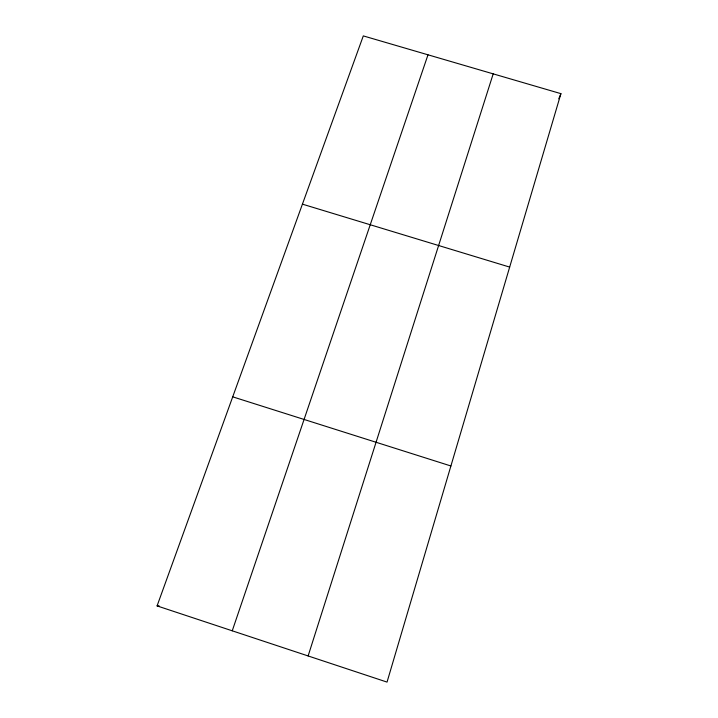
<?xml version="1.0" encoding="UTF-8"?>
<svg xmlns="http://www.w3.org/2000/svg" width="718" height="718" viewBox="0 0 718 718"><rect width="100%" height="100%" fill="white"/><g stroke="black" fill="none" stroke-linecap="round" stroke-linejoin="round"><path stroke-width="1.08" d="M560.92 93.654L387.038 682.1L157.08 605.902L363.299 35.9L560.92 93.654L558.775 98.806M308.121 655.947L493.194 73.864M232.246 630.808L427.991 54.81M157.08 605.902L159.1 605.83M302.422 204.154L509.672 267.096M232.713 396.839L450.904 465.982"/></g></svg>
